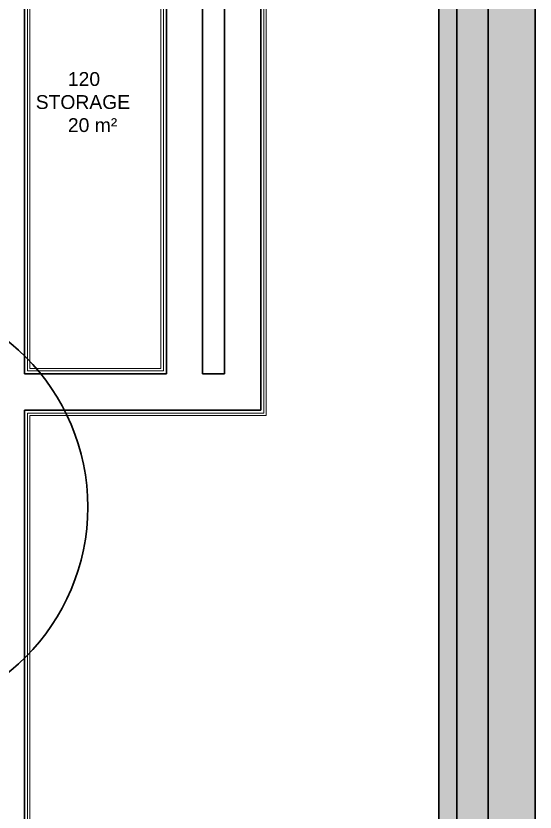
# Model space of a CAD drawing. Header units: millimetres. Extents: x 4346 to 24970, y -10214 to -5839.
# Drawn here: x 16718 to 17577, y -9016 to -7699 of the extents above; entities that cross this region are included whole.
import ezdxf

# ---------------------------------------------------------------- set-up
doc = ezdxf.new("R2010")
doc.units = ezdxf.units.MM
doc.layers.add('a_mermer', color=143, linetype='Continuous', lineweight=0, transparency=0.2)
for name, color, linetype, lineweight in [('Duvar', 7, 'Continuous', 30), ('duvar mevcut', 55, 'Continuous', 30), ('WL - ALÇIPAN KAPLAMA', 30, 'Continuous', 15), ('YAZıMAHAL', 152, 'Continuous', 20)]:
    doc.layers.add(name, color=color, linetype=linetype, lineweight=lineweight)
doc.styles.add('STYLUS BT', font='stylu.ttf')

msp = doc.modelspace()

# ---------------------------------------------------------------- hatches: boundary and pattern name
at = {"layer": 'Duvar'}
h = msp.add_hatch(color=256, dxfattribs=at)
h.dxf.hatch_style = 1
h.paths.add_polyline_path([(11668.2, -10136.8), (17499.2, -10136.8), (17499.2, -6058.9), (11668.2, -6058.9)], flags=16)
h.paths.add_polyline_path([(11590.6, -10214.3), (17576.7, -10214.3), (17576.7, -5981.3), (11590.6, -5981.3)])
at = {"layer": 'Duvar', "true_color": 0x636466}
h = msp.add_hatch(color=251, dxfattribs=at)
h.dxf.hatch_style = 1
h.paths.add_polyline_path([(11719.9, -10085.1), (17447.5, -10085.1), (17447.5, -6110.6), (11719.9, -6110.6)], flags=16)
h.paths.add_polyline_path([(11668.2, -10136.8), (17499.2, -10136.8), (17499.2, -6058.9), (11668.2, -6058.9)])
at = {"layer": 'Duvar'}
h = msp.add_hatch(color=256, dxfattribs=at)
h.dxf.hatch_style = 1
h.paths.add_polyline_path([(11750.1, -10054.9), (17417.3, -10054.9), (17417.3, -6140.7), (11750.1, -6140.7)], flags=16)
h.paths.add_polyline_path([(11719.9, -10085.1), (17447.5, -10085.1), (17447.5, -6110.6), (11719.9, -6110.6)])

# ---------------------------------------------------------------- linework, layer by layer
at = {"layer": 'a_mermer'}
msp.add_lwpolyline([(17131.7, -7278.3), (17131.7, -8360.3), (16740.7, -8360.3), (16740.7, -9419.8), (16575.7, -9419.8), (16575.7, -9341.8), (16662.7, -9341.8), (16662.7, -7705.8), (16244.7, -7705.8)], dxfattribs=at)
msp.add_lwpolyline([(16740.7, -7356.3), (16957.7, -7356.3), (16957.7, -8282.3), (16740.7, -8282.3)], close=True, dxfattribs=at)
at = {"layer": 'Duvar'}
for points in [[(11590.6, -10214.3), (17576.7, -10214.3), (17576.7, -5981.3), (11590.6, -5981.3)], [(11668.2, -10136.8), (17499.2, -10136.8), (17499.2, -6058.9), (11668.2, -6058.9)], [(11719.9, -10085.1), (17447.5, -10085.1), (17447.5, -6110.6), (11719.9, -6110.6)], [(11750.1, -10054.9), (17417.3, -10054.9), (17417.3, -6140.7), (11750.1, -6140.7)]]:
    msp.add_lwpolyline(points, close=True, dxfattribs=at)
msp.add_circle((16486, -8511.5), 350.7, dxfattribs=at)
at = {"layer": 'duvar mevcut', "lineweight": 30}
for points in [[(17122.7, -8351.3), (17122.7, -7287.3), (16731.7, -7287.3)], [(16966.7, -7347.3), (16966.7, -8291.3)], [(17062.7, -8291.3), (17062.7, -7347.3), (17026.7, -7347.3)], [(17026.7, -7347.3), (17026.7, -8291.3)], [(16731.7, -7478.3), (16731.7, -8291.3)], [(16966.7, -8291.3), (16731.7, -8291.3)], [(17062.7, -8291.3), (17026.7, -8291.3)], [(16731.7, -8351.3), (16731.7, -9410.8)], [(17122.7, -8351.3), (16731.7, -8351.3)]]:
    msp.add_lwpolyline(points, dxfattribs=at)
at = {"layer": 'WL - ALÇIPAN KAPLAMA'}
for points in [[(17127.7, -7282.3), (17127.7, -8356.3), (16736.7, -8356.3), (16736.7, -9415.8), (16579.7, -9415.8), (16579.7, -9345.8), (16666.7, -9345.8), (16666.7, -7701.8), (16244.7, -7701.8)], [(16736.7, -7475.3), (16736.7, -8286.3), (16961.7, -8286.3), (16961.7, -7352.3), (16736.7, -7352.3), (16736.7, -7391.3)], [(16740.7, -7475.3), (16740.7, -8282.3), (16957.7, -8282.3), (16957.7, -7356.3), (16740.7, -7356.3), (16740.7, -7391.3)]]:
    msp.add_lwpolyline(points, dxfattribs=at)
msp.add_lwpolyline([(17026.7, -8291.3), (17026.7, -7347.3), (17062.7, -7347.3), (17062.7, -8291.3)], close=True, dxfattribs=at)

# ---------------------------------------------------------------- texts
at = {"layer": 'YAZıMAHAL', "lineweight": 5, "insert": (16706.1, -7792.2), "char_height": 22.8614, "width": 296.399, "attachment_point": 1, "style": 'STYLUS BT'}
msp.add_mtext('{\\fArial|b0|i0|c162|p34;           120\\P     STORAGE\\P           \\C1;20 m²\\C256;            \\C1; \\C256;  \\C1; \\C256; \\C1;     \\C256;     \\C1;                 }', dxfattribs=at)

doc.saveas('drawing.dxf')
